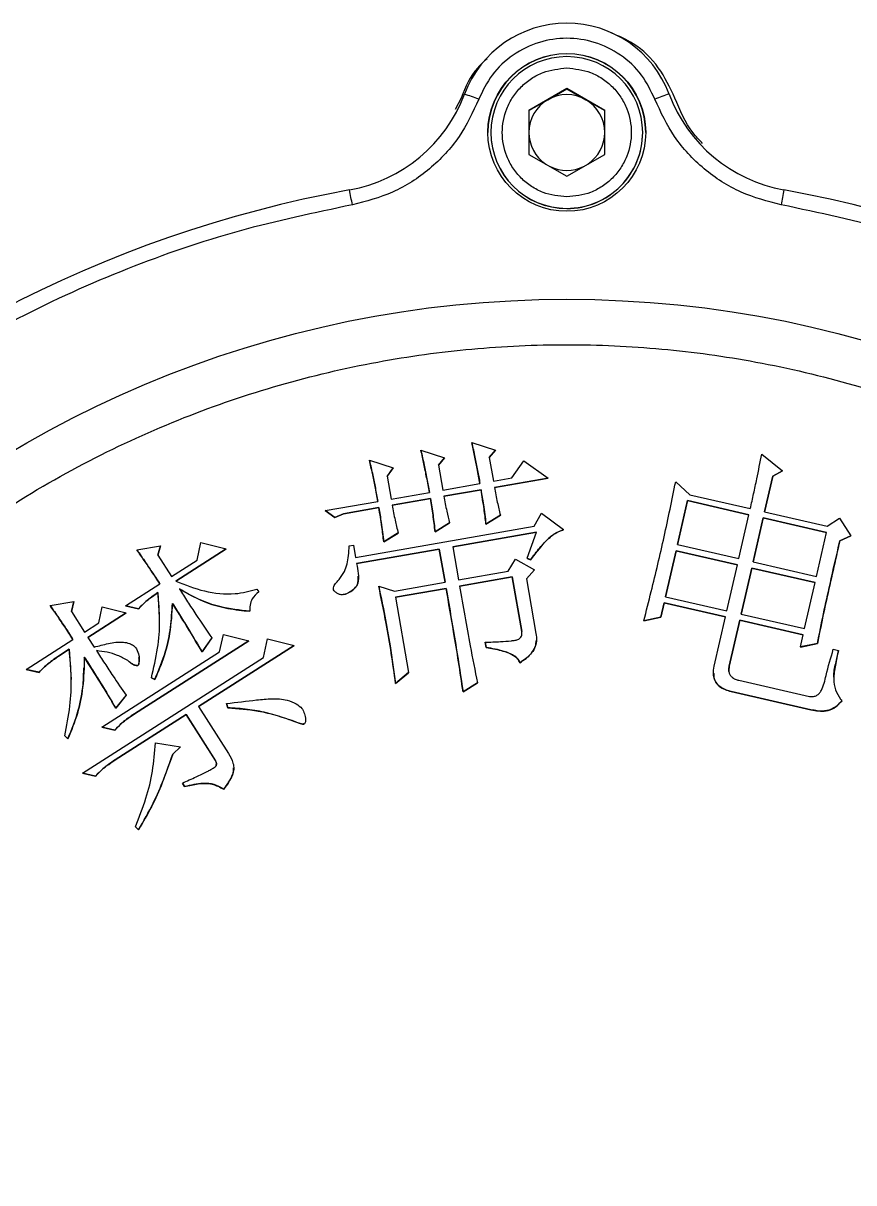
# Model space of a CAD drawing. Header units: millimetres. Extents: x 2278 to 4715, y 679 to 2402.
# Drawn here: x 3806.8 to 3861.6, y 2097 to 2173.4 of the extents above; entities that cross this region are included whole.
import ezdxf

# ---------------------------------------------------------------- set-up
doc = ezdxf.new("R2010")
doc.units = ezdxf.units.MM

msp = doc.modelspace()

# ---------------------------------------------------------------- linework, layer by layer
at = {"color": 7, "linetype": 'Continuous', "lineweight": 25}
for p, q in [((3835.673, 2168.475), (3835.276, 2167.71)), ((3842.643, 2169.094), (3840.143, 2167.65)), ((3841.393, 2168.365), (3842.643, 2169.087)), ((3845.143, 2167.65), (3842.643, 2169.094)), ((3842.643, 2169.087), (3842.643, 2169.094)), ((3842.643, 2169.087), (3843.893, 2168.365)), ((3840.143, 2167.644), (3841.393, 2168.365)), ((3843.893, 2168.365), (3845.143, 2167.644)), ((3840.143, 2167.65), (3840.143, 2164.763)), ((3845.143, 2164.763), (3845.143, 2167.65)), ((3837.643, 2166.205), (3837.643, 2166.194)), ((3847.643, 2166.194), (3847.643, 2166.205)), ((3840.143, 2164.763), (3842.643, 2163.32)), ((3842.643, 2163.32), (3845.143, 2164.763)), ((3836.378, 2145.775), (3837.934, 2145.275)), ((3833.028, 2145.259), (3834.59, 2144.761)), ((3837.934, 2145.275), (3837.531, 2144.784)), ((3837.531, 2144.782), (3837.934, 2145.272)), ((3837.531, 2144.784), (3837.806, 2143.22)), ((3837.934, 2145.275), (3837.934, 2145.272)), ((3855.489, 2145.005), (3856.868, 2143.911)), ((3829.638, 2144.599), (3831.197, 2144.098)), ((3831.197, 2144.098), (3830.804, 2143.541)), ((3830.804, 2143.539), (3831.197, 2144.096)), ((3831.197, 2144.098), (3831.197, 2144.096)), ((3834.59, 2144.761), (3834.184, 2144.27)), ((3834.184, 2144.269), (3834.59, 2144.759)), ((3834.184, 2144.27), (3834.469, 2142.637)), ((3834.59, 2144.761), (3834.59, 2144.759)), ((3839.031, 2143.433), (3839.817, 2144.553)), ((3839.817, 2144.553), (3841.414, 2143.428)), ((3830.804, 2143.541), (3831.066, 2142.043)), ((3837.806, 2143.22), (3839.031, 2143.433)), ((3841.414, 2143.428), (3837.875, 2142.811)), ((3837.875, 2142.809), (3841.414, 2143.426)), ((3841.414, 2143.428), (3841.414, 2143.426)), ((3856.219, 2143.561), (3855.679, 2141.201)), ((3855.68, 2141.201), (3856.219, 2143.559)), ((3856.868, 2143.911), (3856.219, 2143.561)), ((3856.219, 2143.559), (3856.868, 2143.908)), ((3856.219, 2143.561), (3856.219, 2143.559)), ((3856.868, 2143.911), (3856.868, 2143.908)), ((3834.469, 2142.637), (3836.919, 2143.066)), ((3836.989, 2142.657), (3834.538, 2142.228)), ((3834.538, 2142.226), (3836.989, 2142.655)), ((3836.989, 2142.657), (3836.989, 2142.655)), ((3849.818, 2143.181), (3850.758, 2142.328)), ((3826.71, 2141.283), (3830.182, 2141.889)), ((3831.066, 2142.043), (3833.586, 2142.483)), ((3833.655, 2142.074), (3831.135, 2141.635)), ((3831.135, 2141.633), (3833.655, 2142.072)), ((3833.655, 2142.074), (3833.655, 2142.072)), ((3850.599, 2141.941), (3849.934, 2139.041)), ((3849.934, 2139.041), (3850.599, 2141.938)), ((3854.644, 2141.013), (3850.599, 2141.941)), ((3850.599, 2141.941), (3850.599, 2141.938)), ((3850.599, 2141.938), (3854.644, 2141.011)), ((3850.758, 2142.328), (3854.737, 2141.417)), ((3827.349, 2140.834), (3826.71, 2141.283)), ((3826.71, 2141.283), (3826.71, 2141.281)), ((3826.71, 2141.281), (3827.349, 2140.832)), ((3827.937, 2141.075), (3827.349, 2140.834)), ((3827.349, 2140.832), (3827.937, 2141.073)), ((3830.252, 2141.481), (3827.937, 2141.075)), ((3827.937, 2141.073), (3830.252, 2141.479)), ((3827.937, 2141.075), (3827.937, 2141.073)), ((3830.252, 2141.481), (3830.252, 2141.479)), ((3838.263, 2140.983), (3837.315, 2140.397)), ((3837.315, 2140.395), (3838.263, 2140.981)), ((3838.263, 2140.983), (3838.263, 2140.981)), ((3840.495, 2140.251), (3840.978, 2141.109)), ((3840.978, 2141.109), (3842.429, 2140.027)), ((3853.979, 2138.114), (3854.644, 2141.013)), ((3855.679, 2141.201), (3859.794, 2140.261)), ((3827.349, 2140.834), (3827.349, 2140.832)), ((3828.721, 2138.196), (3840.495, 2140.251)), ((3834.919, 2140.472), (3833.966, 2139.883)), ((3833.966, 2139.881), (3834.919, 2140.469)), ((3834.919, 2140.472), (3834.919, 2140.469)), ((3837.315, 2140.397), (3837.315, 2140.395)), ((3855.587, 2140.798), (3854.922, 2137.898)), ((3854.922, 2137.898), (3855.587, 2140.795)), ((3859.768, 2139.842), (3855.587, 2140.798)), ((3855.587, 2140.798), (3855.587, 2140.795)), ((3855.587, 2140.795), (3859.768, 2139.84)), ((3859.794, 2140.261), (3860.621, 2140.78)), ((3860.621, 2140.78), (3861.35, 2139.619)), ((3831.526, 2139.806), (3830.575, 2139.221)), ((3830.575, 2139.219), (3831.526, 2139.804)), ((3831.526, 2139.806), (3831.526, 2139.804)), ((3833.966, 2139.883), (3833.966, 2139.881)), ((3840.636, 2139.855), (3835.122, 2138.892)), ((3835.122, 2138.89), (3840.635, 2139.853)), ((3840.022, 2138.137), (3840.636, 2139.855)), ((3859.103, 2136.942), (3859.768, 2139.842)), ((3861.35, 2139.619), (3860.634, 2139.285)), ((3860.634, 2139.283), (3861.35, 2139.617)), ((3861.35, 2139.619), (3861.35, 2139.617)), ((3814.31, 2138.695), (3815.874, 2138.955)), ((3815.874, 2138.955), (3815.692, 2138.341)), ((3815.692, 2138.34), (3815.874, 2138.952)), ((3815.874, 2138.955), (3815.874, 2138.952)), ((3820.199, 2138.757), (3816.868, 2136.625)), ((3816.868, 2136.623), (3820.199, 2138.755)), ((3818.281, 2138.022), (3818.535, 2139.17)), ((3818.535, 2139.17), (3820.199, 2138.757)), ((3820.199, 2138.757), (3820.199, 2138.755)), ((3828.307, 2138.964), (3828.58, 2139.013)), ((3828.58, 2139.013), (3828.721, 2138.196)), ((3834.238, 2138.738), (3828.793, 2137.787)), ((3828.793, 2137.785), (3834.238, 2138.736)), ((3830.575, 2139.221), (3830.575, 2139.219)), ((3834.618, 2136.56), (3834.238, 2138.738)), ((3834.238, 2138.738), (3834.238, 2138.736)), ((3834.238, 2138.736), (3834.618, 2136.56)), ((3835.122, 2138.892), (3835.502, 2136.714)), ((3849.934, 2139.041), (3853.979, 2138.114)), ((3860.634, 2139.285), (3860.634, 2139.283)), ((3815.692, 2138.341), (3816.588, 2136.938)), ((3816.588, 2136.938), (3818.281, 2138.022)), ((3838.769, 2137.284), (3839.264, 2138.073)), ((3839.264, 2138.073), (3840.508, 2137.379)), ((3840.253, 2138.034), (3840.022, 2138.137)), ((3840.022, 2138.137), (3840.022, 2138.135)), ((3840.022, 2138.135), (3840.253, 2138.032)), ((3840.253, 2138.034), (3840.253, 2138.032)), ((3849.841, 2138.635), (3849.148, 2135.602)), ((3849.148, 2135.601), (3849.841, 2138.633)), ((3853.886, 2137.708), (3849.841, 2138.635)), ((3849.841, 2138.635), (3849.841, 2138.633)), ((3849.841, 2138.633), (3853.886, 2137.706)), ((3835.502, 2136.714), (3838.769, 2137.284)), ((3840.508, 2137.379), (3839.976, 2136.793)), ((3839.976, 2136.792), (3840.508, 2137.377)), ((3840.508, 2137.379), (3840.508, 2137.377)), ((3853.193, 2134.674), (3853.886, 2137.708)), ((3854.829, 2137.492), (3854.136, 2134.459)), ((3854.136, 2134.458), (3854.829, 2137.49)), ((3859.011, 2136.536), (3854.829, 2137.492)), ((3854.829, 2137.492), (3854.829, 2137.49)), ((3854.829, 2137.49), (3859.01, 2136.534)), ((3854.922, 2137.898), (3859.103, 2136.942)), ((3813.55, 2134.996), (3815.828, 2136.453)), ((3828.911, 2136.965), (3828.911, 2136.967)), ((3831.282, 2135.977), (3834.618, 2136.56)), ((3839.046, 2136.912), (3835.574, 2136.305)), ((3835.574, 2136.303), (3839.046, 2136.909)), ((3839.675, 2133.305), (3839.046, 2136.912)), ((3839.046, 2136.912), (3839.046, 2136.909)), ((3839.046, 2136.909), (3839.675, 2133.303)), ((3839.976, 2136.793), (3840.605, 2133.187)), ((3858.317, 2133.503), (3859.011, 2136.536)), ((3815.699, 2135.877), (3815.699, 2135.875)), ((3815.699, 2135.875), (3815.787, 2134.242)), ((3822.226, 2136.101), (3822.339, 2135.926)), ((3830.247, 2136.29), (3831.282, 2135.977)), ((3830.247, 2136.29), (3830.247, 2136.288)), ((3834.69, 2136.151), (3831.354, 2135.568)), ((3831.354, 2135.566), (3834.69, 2136.149)), ((3834.69, 2136.151), (3834.69, 2136.149)), ((3808.585, 2135.035), (3810.146, 2135.292)), ((3810.146, 2135.292), (3810, 2134.621)), ((3810, 2134.621), (3810.146, 2135.29)), ((3810.146, 2135.292), (3810.146, 2135.29)), ((3811.795, 2133.874), (3812.026, 2134.93)), ((3812.026, 2134.93), (3813.596, 2134.534)), ((3814.41, 2134.806), (3813.55, 2134.996)), ((3813.55, 2134.996), (3813.55, 2134.994)), ((3813.55, 2134.994), (3814.41, 2134.804)), ((3816.65, 2135.169), (3816.65, 2135.166)), ((3831.354, 2135.568), (3832.219, 2130.601)), ((3849.055, 2135.198), (3848.837, 2134.253)), ((3848.837, 2134.251), (3849.055, 2135.196)), ((3853.1, 2134.271), (3849.055, 2135.198)), ((3849.055, 2135.198), (3849.055, 2135.196)), ((3849.055, 2135.196), (3853.1, 2134.269)), ((3849.148, 2135.602), (3853.193, 2134.674)), ((3810, 2134.621), (3810.86, 2133.276)), ((3813.596, 2134.534), (3811.084, 2132.926)), ((3811.085, 2132.925), (3813.596, 2134.532)), ((3813.596, 2134.534), (3813.596, 2134.532)), ((3814.41, 2134.804), (3814.41, 2134.806)), ((3848.837, 2134.253), (3847.717, 2134.012)), ((3847.717, 2134.01), (3848.837, 2134.251)), ((3848.837, 2134.253), (3848.837, 2134.251)), ((3852.358, 2131.035), (3853.1, 2134.271)), ((3854.136, 2134.459), (3858.317, 2133.503)), ((3810.86, 2133.276), (3811.795, 2133.874)), ((3847.717, 2134.012), (3847.717, 2134.01)), ((3854.043, 2134.055), (3853.347, 2131.019)), ((3853.347, 2131.017), (3854.043, 2134.053)), ((3858.225, 2133.1), (3854.043, 2134.055)), ((3854.043, 2134.055), (3854.043, 2134.053)), ((3854.043, 2134.053), (3858.224, 2133.098)), ((3807.005, 2130.81), (3810.1, 2132.79)), ((3811.084, 2132.926), (3811.495, 2132.284)), ((3821.681, 2132.705), (3814.145, 2127.884)), ((3814.145, 2127.882), (3821.681, 2132.703)), ((3819.259, 2132.885), (3818.609, 2131.973)), ((3818.609, 2131.971), (3819.259, 2132.883)), ((3819.259, 2132.885), (3819.259, 2132.883)), ((3819.763, 2131.973), (3820.017, 2133.124)), ((3820.017, 2133.124), (3821.681, 2132.705)), ((3821.681, 2132.705), (3821.681, 2132.703)), ((3822.645, 2131.591), (3822.914, 2132.836)), ((3822.914, 2132.836), (3824.679, 2132.4)), ((3837.33, 2132.263), (3837.271, 2132.604)), ((3837.271, 2132.604), (3837.271, 2132.602)), ((3837.271, 2132.602), (3837.33, 2132.26)), ((3839.675, 2133.303), (3839.675, 2133.305)), ((3840.651, 2132.745), (3840.651, 2132.747)), ((3858.04, 2132.291), (3858.225, 2133.1)), ((3809.856, 2132.14), (3809.155, 2131.693)), ((3809.155, 2131.691), (3809.856, 2132.138)), ((3809.856, 2132.14), (3809.856, 2132.138)), ((3809.856, 2132.138), (3809.986, 2130.157)), ((3811.99, 2127.003), (3819.763, 2131.973)), ((3824.679, 2132.4), (3818.368, 2128.362)), ((3818.369, 2128.361), (3824.679, 2132.398)), ((3818.609, 2131.973), (3818.609, 2131.971)), ((3824.679, 2132.4), (3824.679, 2132.398)), ((3837.33, 2132.263), (3837.33, 2132.26)), ((3859.16, 2132.527), (3858.04, 2132.291)), ((3858.04, 2132.289), (3859.16, 2132.525)), ((3858.04, 2132.291), (3858.04, 2132.289)), ((3859.16, 2132.527), (3859.16, 2132.525)), ((3860.207, 2132.147), (3860.544, 2132.07)), ((3809.155, 2131.693), (3809.155, 2131.691)), ((3810.724, 2123.967), (3822.645, 2131.591)), ((3813.709, 2131.395), (3813.709, 2131.393)), ((3814.397, 2131.093), (3814.397, 2131.095)), ((3814.46, 2131.607), (3814.46, 2131.609)), ((3839.542, 2131.248), (3839.542, 2131.246)), ((3807.865, 2130.622), (3807.005, 2130.81)), ((3807.005, 2130.81), (3807.005, 2130.808)), ((3807.005, 2130.808), (3807.865, 2130.62)), ((3807.865, 2130.622), (3807.865, 2130.62)), ((3810.841, 2130.917), (3810.841, 2130.919)), ((3832.219, 2130.601), (3831.361, 2129.892)), ((3831.361, 2129.89), (3832.219, 2130.599)), ((3832.219, 2130.601), (3832.219, 2130.599)), ((3852.303, 2130.556), (3852.303, 2130.554)), ((3853.347, 2131.019), (3853.347, 2131.017)), ((3815.494, 2130.15), (3815.268, 2130.25)), ((3815.268, 2130.25), (3815.268, 2130.248)), ((3815.268, 2130.248), (3815.494, 2130.148)), ((3815.494, 2130.15), (3815.494, 2130.148)), ((3831.361, 2129.892), (3831.361, 2129.89)), ((3836.76, 2129.92), (3835.807, 2129.332)), ((3835.807, 2129.33), (3836.76, 2129.918)), ((3836.76, 2129.92), (3836.76, 2129.918)), ((3853.987, 2130.095), (3858.641, 2129.029)), ((3813.611, 2129.107), (3812.92, 2128.257)), ((3812.92, 2128.255), (3813.611, 2129.105)), ((3813.611, 2129.107), (3813.611, 2129.105)), ((3835.807, 2129.332), (3835.807, 2129.33)), ((3858.725, 2128.158), (3853.465, 2129.363)), ((3853.465, 2129.363), (3853.465, 2129.361)), ((3853.465, 2129.361), (3858.725, 2128.156)), ((3812.92, 2128.257), (3812.92, 2128.255)), ((3818.368, 2128.362), (3820.348, 2125.264)), ((3820.307, 2128.288), (3820.217, 2128.56)), ((3820.217, 2128.56), (3820.217, 2128.558)), ((3820.217, 2128.558), (3820.307, 2128.285)), ((3820.307, 2128.288), (3820.307, 2128.285)), ((3858.725, 2128.158), (3858.725, 2128.156)), ((3817.549, 2127.838), (3812.874, 2124.848)), ((3812.874, 2124.846), (3817.549, 2127.836)), ((3814.145, 2127.882), (3814.145, 2127.884)), ((3819.49, 2124.8), (3817.549, 2127.838)), ((3817.549, 2127.838), (3817.549, 2127.836)), ((3817.549, 2127.836), (3819.49, 2124.797)), ((3824.774, 2127.353), (3824.774, 2127.355)), ((3825.349, 2127.229), (3825.349, 2127.227)), ((3825.414, 2127.635), (3825.414, 2127.637)), ((3812.853, 2126.813), (3811.99, 2127.003)), ((3811.99, 2127.003), (3811.99, 2127.001)), ((3811.99, 2127.001), (3812.853, 2126.811)), ((3812.853, 2126.813), (3812.853, 2126.811)), ((3809.764, 2126.238), (3809.556, 2126.433)), ((3809.556, 2126.433), (3809.556, 2126.431)), ((3809.556, 2126.431), (3809.764, 2126.236)), ((3809.764, 2126.238), (3809.764, 2126.236)), ((3815.53, 2125.973), (3817.181, 2125.711)), ((3817.181, 2125.711), (3816.673, 2125.221)), ((3816.673, 2125.219), (3817.181, 2125.709)), ((3817.181, 2125.711), (3817.181, 2125.709)), ((3816.673, 2125.221), (3816.673, 2125.219)), ((3812.874, 2124.848), (3812.874, 2124.846)), ((3819.49, 2124.8), (3819.49, 2124.797)), ((3820.693, 2124.334), (3820.693, 2124.336)), ((3811.582, 2123.777), (3810.724, 2123.967)), ((3810.724, 2123.967), (3810.724, 2123.965)), ((3810.724, 2123.965), (3811.582, 2123.775)), ((3811.582, 2123.777), (3811.582, 2123.775)), ((3817.459, 2123.089), (3817.31, 2123.323)), ((3817.31, 2123.323), (3817.31, 2123.321)), ((3817.31, 2123.321), (3817.459, 2123.087)), ((3817.459, 2123.089), (3817.459, 2123.087)), ((3820.032, 2122.922), (3820.032, 2122.925)), ((3814.423, 2120.243), (3814.215, 2120.438)), ((3814.215, 2120.438), (3814.215, 2120.436)), ((3814.215, 2120.436), (3814.423, 2120.241)), ((3814.423, 2120.241), (3814.423, 2120.243))]:
    msp.add_line(p, q, dxfattribs=at)
for centre, radius in [((3842.643, 2166.211), 5.2), ((3842.643, 2083.711), 71.5)]:
    msp.add_circle(centre, radius, dxfattribs=at)
for centre, radius, start, end in [((3842.643, 2166.209), 7.2, 20.5868, 159.4132), ((3842.643, 2166.194), 5.2, 0.00011, 179.99974), ((3842.643, 2166.205), 5, 359.99994, 179.99975), ((3826.542, 2172.257), 10, 280.30605, 339.41322), ((3792.802, 2051.861), 124.573, 69.2983, 69.75789), ((3842.643, 2166.2), 2.5, 59.99975, 119.99962), ((3892.484, 2051.861), 124.574, 110.24211, 110.7017), ((3858.745, 2172.257), 10, 200.58678, 259.69395), ((3842.643, 2166.2), 2.5, 119.9996, 179.99966), ((3842.643, 2166.2), 2.5, 359.99971, 59.99978), ((3842.643, 2166.205), 5, 179.99991, 269.99976), ((3842.643, 2166.194), 5, 179.99991, 269.99976), ((3842.643, 2166.2), 2.5, 179.99971, 236.17979), ((3842.643, 2166.205), 5, 269.99962, 359.99978), ((3842.643, 2166.194), 5, 269.99962, 359.99978), ((3842.643, 2166.2), 2.5, 303.81959, 359.99967), ((3842.643, 2166.2), 2.5, 243.81973, 296.17964), ((3842.643, 2083.709), 80, 100.30604, 169.69383), ((3190.359, 2045.649), 648.57, 10.284007, 10.372163), ((4494.946, 2045.645), 648.589, 169.627839, 169.715992), ((3842.643, 2083.709), 80, 10.30617, 79.69396)]:
    msp.add_arc(centre, radius, start, end, dxfattribs=at)
for points, knots in [([(3848.447, 2168.391), (3848.183, 2168.945), (3847.642, 2170.078), (3846.224, 2171.388), (3844.507, 2172.225), (3842.643, 2172.502), (3840.779, 2172.225), (3839.063, 2171.388), (3837.644, 2170.078), (3837.103, 2168.945), (3836.839, 2168.391)], [0, 0, 0, 0, 0.122089, 0.25, 0.377911, 0.5, 0.622089, 0.75, 0.877911, 1, 1, 1, 1]), ([(3849.769, 2168.475), (3849.442, 2169.165), (3848.788, 2170.545), (3847.271, 2172.038), (3846.075, 2172.553), (3845.58, 2172.765)], [0, 0, 0, 0, 0.369702, 0.739405, 1, 1, 1, 1]), ([(3837.389, 2171.068), (3837.174, 2170.878), (3836.384, 2170.181), (3835.972, 2169.194), (3835.673, 2168.475)], [0, 0, 0, 0, 0.272938, 1, 1, 1, 1]), ([(3842.643, 2161.957), (3842.109, 2162.014), (3841.286, 2162.101), (3840.296, 2162.631), (3839.616, 2163.179), (3839.064, 2163.86), (3838.551, 2164.85), (3838.29, 2166.207), (3838.551, 2167.564), (3839.064, 2168.553), (3839.616, 2169.234), (3840.296, 2169.783), (3841.286, 2170.313), (3842.109, 2170.4), (3842.643, 2170.457)], [0, 0, 0, 0, 0.119728, 0.18418, 0.25, 0.31582, 0.380272, 0.5, 0.619728, 0.68418, 0.75, 0.81582, 0.880272, 1, 1, 1, 1]), ([(3842.643, 2170.457), (3843.178, 2170.4), (3844, 2170.313), (3844.99, 2169.783), (3845.67, 2169.234), (3846.222, 2168.553), (3846.735, 2167.564), (3846.996, 2166.207), (3846.735, 2164.85), (3846.222, 2163.86), (3845.67, 2163.179), (3844.99, 2162.631), (3844, 2162.101), (3843.178, 2162.014), (3842.643, 2161.957)], [0, 0, 0, 0, 0.119728, 0.18418, 0.25, 0.31582, 0.380272, 0.5, 0.619728, 0.68418, 0.75, 0.81582, 0.880272, 1, 1, 1, 1]), ([(3851.591, 2165.487), (3851.372, 2165.711), (3850.548, 2166.557), (3850.099, 2167.663), (3849.769, 2168.475)], [0, 0, 0, 0, 0.265546, 1, 1, 1, 1]), ([(3836.839, 2168.391), (3836.448, 2167.544), (3835.653, 2165.822), (3833.663, 2163.73), (3831.249, 2162.145), (3829.412, 2161.67), (3828.509, 2161.436)], [0, 0, 0, 0, 0.245796, 0.5, 0.754204, 1, 1, 1, 1]), ([(3856.777, 2161.436), (3855.874, 2161.67), (3854.037, 2162.145), (3851.623, 2163.73), (3849.633, 2165.822), (3848.838, 2167.544), (3848.447, 2168.391)], [0, 0, 0, 0, 0.245796, 0.5, 0.754204, 1, 1, 1, 1]), ([(3828.509, 2161.436), (3826.014, 2160.91), (3820.976, 2159.848), (3813.599, 2157.309), (3806.357, 2154.04), (3799.378, 2149.977), (3792.775, 2145.165), (3786.681, 2139.673), (3781.189, 2133.579), (3776.377, 2126.976), (3772.315, 2119.997), (3769.045, 2112.755), (3766.506, 2105.378), (3765.444, 2100.341), (3764.918, 2097.845)], [0, 0, 0, 0, 0.079959, 0.161371, 0.244142, 0.328893, 0.414217, 0.5, 0.585778, 0.671102, 0.755858, 0.838624, 0.920039, 1, 1, 1, 1]), ([(3920.369, 2097.845), (3919.842, 2100.341), (3918.78, 2105.378), (3916.241, 2112.755), (3912.972, 2119.997), (3908.909, 2126.976), (3904.098, 2133.579), (3898.605, 2139.673), (3892.511, 2145.165), (3885.908, 2149.977), (3878.929, 2154.04), (3871.687, 2157.309), (3864.31, 2159.848), (3859.273, 2160.91), (3856.777, 2161.436)], [0, 0, 0, 0, 0.079959, 0.161371, 0.244142, 0.328893, 0.414217, 0.5, 0.585778, 0.671102, 0.755858, 0.838624, 0.920039, 1, 1, 1, 1]), ([(3774.143, 2083.718), (3774.198, 2085.807), (3774.308, 2089.985), (3775.218, 2096.324), (3776.704, 2102.676), (3778.878, 2109.042), (3781.708, 2115.265), (3785.222, 2121.288), (3789.376, 2126.979), (3794.12, 2132.241), (3799.381, 2136.984), (3805.073, 2141.138), (3811.096, 2144.652), (3817.319, 2147.484), (3823.685, 2149.655), (3830.037, 2151.15), (3836.376, 2152.027), (3842.643, 2152.313), (3848.91, 2152.027), (3855.249, 2151.15), (3861.602, 2149.655), (3867.967, 2147.484), (3874.191, 2144.652), (3880.213, 2141.138), (3885.905, 2136.984), (3891.166, 2132.241), (3895.91, 2126.979), (3900.064, 2121.288), (3903.578, 2115.265), (3906.409, 2109.042), (3908.583, 2102.676), (3910.069, 2096.324), (3910.979, 2089.985), (3911.088, 2085.807), (3911.143, 2083.718)], [0, 0, 0, 0, 0.0291236, 0.0582485, 0.08912, 0.1199941, 0.1519015, 0.1843128, 0.2170688, 0.25, 0.2829312, 0.3156872, 0.3480985, 0.3800059, 0.4108775, 0.4417515, 0.4708745, 0.5, 0.529123, 0.5582485, 0.58912, 0.6199941, 0.6519015, 0.6843128, 0.7170688, 0.75, 0.7829312, 0.8156872, 0.8480985, 0.8800059, 0.9108775, 0.9417515, 0.9708751, 1, 1, 1, 1]), ([(3836.919, 2143.066), (3836.861, 2143.394), (3836.751, 2144.011), (3836.571, 2144.915), (3836.442, 2145.489), (3836.378, 2145.775)], [0, 0, 0, 0, 0.361832, 0.680859, 1, 1, 1, 1]), ([(3836.378, 2145.773), (3836.45, 2145.448), (3836.587, 2144.836), (3836.765, 2143.932), (3836.868, 2143.353), (3836.919, 2143.064)], [0, 0, 0, 0, 0.361838, 0.680876, 1, 1, 1, 1]), ([(3833.586, 2142.483), (3833.527, 2142.811), (3833.415, 2143.44), (3833.231, 2144.366), (3833.096, 2144.961), (3833.028, 2145.259)], [0, 0, 0, 0, 0.353076, 0.676475, 1, 1, 1, 1]), ([(3833.028, 2145.257), (3833.102, 2144.932), (3833.242, 2144.309), (3833.425, 2143.383), (3833.532, 2142.781), (3833.586, 2142.481)], [0, 0, 0, 0, 0.353086, 0.676497, 1, 1, 1, 1]), ([(3854.737, 2141.417), (3854.811, 2141.742), (3854.959, 2142.392), (3855.212, 2143.587), (3855.383, 2144.46), (3855.489, 2145.005)], [0, 0, 0, 0, 0.2727442, 0.5454921, 1, 1, 1, 1]), ([(3830.182, 2141.889), (3830.124, 2142.217), (3830.013, 2142.835), (3829.834, 2143.739), (3829.703, 2144.312), (3829.638, 2144.599)], [0, 0, 0, 0, 0.361759, 0.680808, 1, 1, 1, 1]), ([(3829.638, 2144.597), (3829.712, 2144.272), (3829.851, 2143.66), (3830.027, 2142.756), (3830.131, 2142.177), (3830.182, 2141.887)], [0, 0, 0, 0, 0.361772, 0.680844, 1, 1, 1, 1]), ([(3837.315, 2140.397), (3837.275, 2140.728), (3837.209, 2141.271), (3837.095, 2142.024), (3837.024, 2142.446), (3836.989, 2142.657)], [0, 0, 0, 0, 0.437841, 0.718884, 1, 1, 1, 1]), ([(3836.989, 2142.655), (3837.044, 2142.326), (3837.135, 2141.787), (3837.238, 2141.032), (3837.289, 2140.607), (3837.315, 2140.395)], [0, 0, 0, 0, 0.43784, 0.718882, 1, 1, 1, 1]), ([(3837.875, 2142.811), (3837.904, 2142.647), (3837.963, 2142.319), (3838.085, 2141.708), (3838.194, 2141.264), (3838.263, 2140.983)], [0, 0, 0, 0, 0.267397, 0.53481, 1, 1, 1, 1]), ([(3847.717, 2134.012), (3847.882, 2134.658), (3848.352, 2136.5), (3849.074, 2139.552), (3849.57, 2141.971), (3849.818, 2143.181)], [0, 0, 0, 0, 0.212581, 0.606192, 1, 1, 1, 1]), ([(3833.966, 2139.883), (3833.922, 2140.25), (3833.857, 2140.799), (3833.745, 2141.528), (3833.685, 2141.892), (3833.655, 2142.074)], [0, 0, 0, 0, 0.499817, 0.749886, 1, 1, 1, 1]), ([(3833.655, 2142.072), (3833.715, 2141.708), (3833.805, 2141.162), (3833.901, 2140.431), (3833.944, 2140.064), (3833.966, 2139.881)], [0, 0, 0, 0, 0.499817, 0.749886, 1, 1, 1, 1]), ([(3834.538, 2142.228), (3834.569, 2142.064), (3834.63, 2141.737), (3834.746, 2141.149), (3834.853, 2140.729), (3834.919, 2140.472)], [0, 0, 0, 0, 0.278089, 0.556193, 1, 1, 1, 1]), ([(3830.575, 2139.221), (3830.538, 2139.552), (3830.477, 2140.096), (3830.361, 2140.848), (3830.288, 2141.27), (3830.252, 2141.481)], [0, 0, 0, 0, 0.437947, 0.718933, 1, 1, 1, 1]), ([(3830.252, 2141.479), (3830.307, 2141.15), (3830.399, 2140.611), (3830.508, 2139.857), (3830.553, 2139.431), (3830.575, 2139.219)], [0, 0, 0, 0, 0.437874, 0.718843, 1, 1, 1, 1]), ([(3831.135, 2141.635), (3831.166, 2141.471), (3831.226, 2141.143), (3831.35, 2140.532), (3831.457, 2140.088), (3831.526, 2139.806)], [0, 0, 0, 0, 0.267337, 0.534687, 1, 1, 1, 1]), ([(3842.429, 2140.027), (3842.211, 2139.936), (3841.736, 2139.738), (3841.004, 2139.034), (3840.546, 2138.423), (3840.253, 2138.034)], [0, 0, 0, 0, 0.234297, 0.511813, 1, 1, 1, 1]), ([(3840.253, 2138.032), (3840.451, 2138.301), (3840.839, 2138.831), (3841.486, 2139.518), (3842.047, 2139.909), (3842.376, 2140.009), (3842.429, 2140.025)], [0, 0, 0, 0, 0.333791, 0.656332, 0.944524, 1, 1, 1, 1]), ([(3815.828, 2136.453), (3815.646, 2136.732), (3815.308, 2137.25), (3814.796, 2137.993), (3814.472, 2138.461), (3814.31, 2138.695)], [0, 0, 0, 0, 0.369297, 0.684635, 1, 1, 1, 1]), ([(3814.31, 2138.693), (3814.5, 2138.419), (3814.851, 2137.911), (3815.362, 2137.166), (3815.672, 2136.689), (3815.828, 2136.451)], [0, 0, 0, 0, 0.3693, 0.684618, 1, 1, 1, 1]), ([(3827.639, 2136.745), (3827.767, 2136.915), (3828.109, 2137.375), (3828.254, 2138.175), (3828.293, 2138.747), (3828.307, 2138.964)], [0, 0, 0, 0, 0.268239, 0.722981, 1, 1, 1, 1]), ([(3860.634, 2139.285), (3860.485, 2138.635), (3860.189, 2137.335), (3859.679, 2135.086), (3859.353, 2133.48), (3859.16, 2132.527)], [0, 0, 0, 0, 0.289148, 0.578294, 1, 1, 1, 1]), ([(3859.16, 2132.525), (3859.29, 2133.179), (3859.552, 2134.487), (3860.053, 2136.737), (3860.418, 2138.335), (3860.634, 2139.283)], [0, 0, 0, 0, 0.289249, 0.578393, 1, 1, 1, 1]), ([(3828.793, 2137.787), (3828.835, 2137.575), (3828.919, 2137.149), (3828.924, 2136.623), (3828.781, 2136.264), (3828.519, 2136.025), (3828.248, 2135.829), (3828.009, 2135.763), (3827.955, 2135.748)], [0, 0, 0, 0, 0.257526, 0.517626, 0.611553, 0.706057, 0.933936, 1, 1, 1, 1]), ([(3816.868, 2136.625), (3817.493, 2136.384), (3818.745, 2135.901), (3820.614, 2135.685), (3821.747, 2135.977), (3822.226, 2136.101)], [0, 0, 0, 0, 0.365081, 0.731832, 1, 1, 1, 1]), ([(3827.259, 2136.118), (3827.263, 2136.17), (3827.276, 2136.331), (3827.445, 2136.534), (3827.578, 2136.678), (3827.639, 2136.745)], [0, 0, 0, 0, 0.206018, 0.636041, 1, 1, 1, 1]), ([(3827.955, 2135.746), (3828.081, 2135.794), (3828.327, 2135.89), (3828.612, 2136.093), (3828.813, 2136.316), (3828.907, 2136.61), (3828.903, 2136.83), (3828.9, 2136.966)], [0, 0, 0, 0, 0.236926, 0.466697, 0.61348, 0.760083, 1, 1, 1, 1]), ([(3815.699, 2135.877), (3815.561, 2135.785), (3815.284, 2135.599), (3814.842, 2135.252), (3814.568, 2134.969), (3814.41, 2134.806)], [0, 0, 0, 0, 0.297538, 0.595282, 1, 1, 1, 1]), ([(3814.41, 2134.804), (3814.525, 2134.925), (3814.755, 2135.167), (3815.185, 2135.528), (3815.511, 2135.748), (3815.699, 2135.875)], [0, 0, 0, 0, 0.297563, 0.595363, 1, 1, 1, 1]), ([(3815.268, 2130.25), (3815.42, 2130.901), (3815.71, 2132.143), (3815.859, 2134.04), (3815.753, 2135.261), (3815.699, 2135.877)], [0, 0, 0, 0, 0.352766, 0.673509, 1, 1, 1, 1]), ([(3821.758, 2134.647), (3821.093, 2134.721), (3819.948, 2134.848), (3818.383, 2135.386), (3817.54, 2135.874), (3817.112, 2136.121)], [0, 0, 0, 0, 0.407022, 0.699492, 1, 1, 1, 1]), ([(3817.112, 2136.121), (3817.291, 2135.84), (3817.65, 2135.278), (3818.355, 2134.192), (3818.902, 2133.402), (3819.259, 2132.885)], [0, 0, 0, 0, 0.257454, 0.514908, 1, 1, 1, 1]), ([(3817.112, 2136.119), (3817.697, 2135.789), (3818.702, 2135.221), (3820.302, 2134.796), (3821.269, 2134.696), (3821.758, 2134.645)], [0, 0, 0, 0, 0.407493, 0.700455, 1, 1, 1, 1]), ([(3822.339, 2135.926), (3822.181, 2135.782), (3821.915, 2135.539), (3821.743, 2135.061), (3821.754, 2134.782), (3821.758, 2134.647)], [0, 0, 0, 0, 0.431037, 0.72606, 1, 1, 1, 1]), ([(3827.955, 2135.748), (3827.875, 2135.74), (3827.724, 2135.726), (3827.515, 2135.808), (3827.374, 2135.925), (3827.282, 2136.031), (3827.265, 2136.097), (3827.259, 2136.118)], [0, 0, 0, 0, 0.281585, 0.522569, 0.762523, 0.925805, 1, 1, 1, 1]), ([(3831.361, 2129.892), (3831.268, 2130.552), (3831.083, 2131.873), (3830.725, 2134.009), (3830.417, 2135.476), (3830.247, 2136.29)], [0, 0, 0, 0, 0.307881, 0.615778, 1, 1, 1, 1]), ([(3830.247, 2136.288), (3830.385, 2135.636), (3830.661, 2134.331), (3831.034, 2132.197), (3831.244, 2130.714), (3831.361, 2129.89)], [0, 0, 0, 0, 0.307881, 0.61578, 1, 1, 1, 1]), ([(3835.807, 2129.332), (3835.71, 2129.992), (3835.515, 2131.311), (3835.133, 2133.582), (3834.855, 2135.195), (3834.69, 2136.151)], [0, 0, 0, 0, 0.289421, 0.578839, 1, 1, 1, 1]), ([(3834.69, 2136.149), (3834.804, 2135.492), (3835.031, 2134.178), (3835.419, 2131.908), (3835.663, 2130.289), (3835.807, 2129.33)], [0, 0, 0, 0, 0.289416, 0.578835, 1, 1, 1, 1]), ([(3835.574, 2136.305), (3835.689, 2135.649), (3835.921, 2134.336), (3836.298, 2132.204), (3836.595, 2130.735), (3836.76, 2129.92)], [0, 0, 0, 0, 0.3079389, 0.6158743, 1, 1, 1, 1]), ([(3810.1, 2132.79), (3809.919, 2133.07), (3809.582, 2133.588), (3809.076, 2134.336), (3808.748, 2134.802), (3808.585, 2135.035)], [0, 0, 0, 0, 0.369183, 0.684555, 1, 1, 1, 1]), ([(3808.585, 2135.033), (3808.776, 2134.76), (3809.131, 2134.254), (3809.635, 2133.505), (3809.945, 2133.027), (3810.1, 2132.788)], [0, 0, 0, 0, 0.369183, 0.684554, 1, 1, 1, 1]), ([(3816.65, 2135.169), (3816.609, 2134.501), (3816.537, 2133.308), (3816.128, 2131.617), (3815.707, 2130.642), (3815.494, 2130.15)], [0, 0, 0, 0, 0.386257, 0.690164, 1, 1, 1, 1]), ([(3815.494, 2130.148), (3815.753, 2130.765), (3816.217, 2131.869), (3816.565, 2133.573), (3816.621, 2134.632), (3816.65, 2135.166)], [0, 0, 0, 0, 0.386701, 0.69077, 1, 1, 1, 1]), ([(3818.609, 2131.973), (3818.439, 2132.26), (3818.098, 2132.833), (3817.451, 2133.902), (3816.961, 2134.676), (3816.65, 2135.169)], [0, 0, 0, 0, 0.266774, 0.533551, 1, 1, 1, 1]), ([(3816.65, 2135.166), (3816.828, 2134.885), (3817.184, 2134.321), (3817.843, 2133.26), (3818.312, 2132.472), (3818.609, 2131.971)], [0, 0, 0, 0, 0.266774, 0.533551, 1, 1, 1, 1]), ([(3811.495, 2132.284), (3811.804, 2132.366), (3812.433, 2132.532), (3813.228, 2132.664), (3813.787, 2132.546), (3814.099, 2132.407), (3814.224, 2132.25), (3814.284, 2132.174)], [0, 0, 0, 0, 0.325958, 0.662347, 0.799326, 0.902609, 1, 1, 1, 1]), ([(3837.271, 2132.604), (3837.604, 2132.616), (3838.177, 2132.637), (3838.833, 2132.685), (3839.236, 2132.73), (3839.444, 2132.783), (3839.585, 2132.884), (3839.663, 2132.999), (3839.695, 2133.147), (3839.682, 2133.25), (3839.675, 2133.305)], [0, 0, 0, 0, 0.358025, 0.615683, 0.704922, 0.795041, 0.841826, 0.888488, 0.9407, 1, 1, 1, 1]), ([(3840.605, 2133.187), (3840.632, 2133.02), (3840.684, 2132.69), (3840.543, 2132.202), (3840.183, 2131.678), (3839.794, 2131.417), (3839.542, 2131.248)], [0, 0, 0, 0, 0.211302, 0.416468, 0.621501, 1, 1, 1, 1]), ([(3839.542, 2131.246), (3839.823, 2131.438), (3840.24, 2131.722), (3840.588, 2132.29), (3840.625, 2132.6), (3840.643, 2132.746)], [0, 0, 0, 0, 0.5209646, 0.773813, 1, 1, 1, 1]), ([(3809.556, 2126.433), (3809.686, 2127.088), (3809.939, 2128.351), (3810.03, 2130.272), (3809.914, 2131.515), (3809.856, 2132.14)], [0, 0, 0, 0, 0.348691, 0.672019, 1, 1, 1, 1]), ([(3813.709, 2131.395), (3813.485, 2131.52), (3813.056, 2131.759), (3812.349, 2131.957), (3811.88, 2132.019), (3811.644, 2132.05)], [0, 0, 0, 0, 0.350612, 0.672174, 1, 1, 1, 1]), ([(3811.644, 2132.05), (3811.825, 2131.77), (3812.186, 2131.211), (3812.837, 2130.226), (3813.319, 2129.529), (3813.611, 2129.107)], [0, 0, 0, 0, 0.282431, 0.564866, 1, 1, 1, 1]), ([(3814.284, 2132.174), (3814.352, 2132.032), (3814.46, 2131.804), (3814.467, 2131.48), (3814.445, 2131.287), (3814.441, 2131.159), (3814.409, 2131.113), (3814.397, 2131.095)], [0, 0, 0, 0, 0.414992, 0.667292, 0.851809, 0.943552, 1, 1, 1, 1]), ([(3839.542, 2131.248), (3839.51, 2131.335), (3839.446, 2131.509), (3839.089, 2131.794), (3838.382, 2132.075), (3837.727, 2132.192), (3837.33, 2132.263)], [0, 0, 0, 0, 0.10724, 0.21472, 0.525104, 1, 1, 1, 1]), ([(3837.33, 2132.26), (3837.658, 2132.201), (3838.317, 2132.082), (3839.047, 2131.832), (3839.453, 2131.496), (3839.513, 2131.328), (3839.542, 2131.246)], [0, 0, 0, 0, 0.394561, 0.792656, 0.89916, 1, 1, 1, 1]), ([(3858.641, 2129.029), (3858.731, 2129.024), (3858.895, 2129.015), (3859.123, 2129.094), (3859.302, 2129.239), (3859.562, 2129.665), (3859.777, 2130.675), (3860.04, 2131.574), (3860.207, 2132.147)], [0, 0, 0, 0, 0.07162, 0.129699, 0.187858, 0.251244, 0.523134, 1, 1, 1, 1]), ([(3860.264, 2130.186), (3860.258, 2130.23), (3860.214, 2130.567), (3860.372, 2131.2), (3860.487, 2131.778), (3860.544, 2132.068)], [0, 0, 0, 0, 0.069702, 0.532959, 1, 1, 1, 1]), ([(3860.544, 2132.07), (3860.474, 2131.744), (3860.341, 2131.118), (3860.204, 2130.248), (3860.31, 2129.465), (3860.567, 2129.005), (3860.745, 2128.788), (3860.775, 2128.751)], [0, 0, 0, 0, 0.2884014, 0.5546776, 0.7569491, 0.9590558, 1, 1, 1, 1]), ([(3809.155, 2131.693), (3809.016, 2131.601), (3808.739, 2131.415), (3808.299, 2131.066), (3808.024, 2130.785), (3807.865, 2130.622)], [0, 0, 0, 0, 0.297582, 0.595326, 1, 1, 1, 1]), ([(3807.865, 2130.62), (3807.981, 2130.741), (3808.211, 2130.982), (3808.642, 2131.342), (3808.967, 2131.564), (3809.155, 2131.691)], [0, 0, 0, 0, 0.297614, 0.595386, 1, 1, 1, 1]), ([(3810.847, 2131.621), (3810.831, 2130.953), (3810.8, 2129.703), (3810.44, 2127.88), (3809.991, 2126.79), (3809.764, 2126.238)], [0, 0, 0, 0, 0.361932, 0.677077, 1, 1, 1, 1]), ([(3812.92, 2128.257), (3812.754, 2128.546), (3812.422, 2129.124), (3811.724, 2130.242), (3811.196, 2131.072), (3810.847, 2131.621)], [0, 0, 0, 0, 0.25307, 0.506097, 1, 1, 1, 1]), ([(3810.847, 2131.619), (3811.027, 2131.338), (3811.386, 2130.777), (3812.089, 2129.663), (3812.59, 2128.815), (3812.92, 2128.255)], [0, 0, 0, 0, 0.253024, 0.506045, 1, 1, 1, 1]), ([(3814.397, 2131.095), (3814.377, 2131.085), (3814.338, 2131.066), (3814.242, 2131.075), (3814.095, 2131.124), (3813.907, 2131.239), (3813.775, 2131.343), (3813.709, 2131.395)], [0, 0, 0, 0, 0.082107, 0.164925, 0.356677, 0.675002, 1, 1, 1, 1]), ([(3813.709, 2131.393), (3813.769, 2131.346), (3813.895, 2131.247), (3814.065, 2131.139), (3814.213, 2131.081), (3814.317, 2131.057), (3814.375, 2131.083), (3814.397, 2131.093)], [0, 0, 0, 0, 0.291839, 0.61532, 0.761132, 0.908025, 1, 1, 1, 1]), ([(3814.397, 2131.093), (3814.409, 2131.112), (3814.462, 2131.196), (3814.458, 2131.38), (3814.448, 2131.53), (3814.443, 2131.606)], [0, 0, 0, 0, 0.128729, 0.560423, 1, 1, 1, 1]), ([(3853.465, 2129.363), (3853.27, 2129.418), (3852.946, 2129.509), (3852.567, 2129.796), (3852.358, 2130.127), (3852.277, 2130.559), (3852.328, 2130.855), (3852.358, 2131.035)], [0, 0, 0, 0, 0.2631806, 0.4361155, 0.6100885, 0.7625762, 1, 1, 1, 1]), ([(3809.764, 2126.236), (3810.014, 2126.857), (3810.484, 2128.019), (3810.778, 2129.616), (3810.804, 2130.558), (3810.814, 2130.918)], [0, 0, 0, 0, 0.415089, 0.776689, 1, 1, 1, 1]), ([(3852.339, 2130.552), (3852.33, 2130.471), (3852.307, 2130.271), (3852.443, 2129.97), (3852.696, 2129.672), (3853.059, 2129.47), (3853.336, 2129.395), (3853.465, 2129.361)], [0, 0, 0, 0, 0.134689, 0.32911, 0.523195, 0.778594, 1, 1, 1, 1]), ([(3853.347, 2131.019), (3853.328, 2130.898), (3853.3, 2130.711), (3853.379, 2130.465), (3853.52, 2130.287), (3853.734, 2130.162), (3853.904, 2130.117), (3853.987, 2130.095)], [0, 0, 0, 0, 0.281112, 0.435046, 0.589209, 0.801324, 1, 1, 1, 1]), ([(3853.341, 2130.632), (3853.331, 2130.679), (3853.302, 2130.807), (3853.33, 2130.936), (3853.347, 2131.017)], [0, 0, 0, 0, 0.368062, 1, 1, 1, 1]), ([(3820.217, 2128.56), (3820.879, 2128.643), (3821.877, 2128.769), (3823.209, 2128.909), (3824.106, 2128.849), (3824.778, 2128.591), (3825.111, 2128.336), (3825.229, 2128.18), (3825.249, 2128.154)], [0, 0, 0, 0, 0.381103, 0.574669, 0.765651, 0.888057, 0.981539, 1, 1, 1, 1]), ([(3860.775, 2128.751), (3860.611, 2128.577), (3860.333, 2128.28), (3859.746, 2128.05), (3859.216, 2128.061), (3858.867, 2128.13), (3858.725, 2128.158)], [0, 0, 0, 0, 0.312528, 0.530177, 0.809183, 1, 1, 1, 1]), ([(3858.725, 2128.156), (3859.063, 2128.092), (3859.58, 2127.994), (3860.248, 2128.239), (3860.573, 2128.515), (3860.732, 2128.699), (3860.775, 2128.749)], [0, 0, 0, 0, 0.444162, 0.6791, 0.912032, 1, 1, 1, 1]), ([(3824.774, 2127.355), (3824.141, 2127.575), (3823.104, 2127.934), (3821.595, 2128.203), (3820.738, 2128.259), (3820.307, 2128.288)], [0, 0, 0, 0, 0.437716, 0.717507, 1, 1, 1, 1]), ([(3820.307, 2128.285), (3820.974, 2128.235), (3822.069, 2128.152), (3823.558, 2127.79), (3824.367, 2127.499), (3824.774, 2127.353)], [0, 0, 0, 0, 0.437036, 0.71725, 1, 1, 1, 1]), ([(3825.249, 2128.154), (3825.3, 2128.037), (3825.405, 2127.796), (3825.443, 2127.502), (3825.415, 2127.301), (3825.371, 2127.254), (3825.349, 2127.229)], [0, 0, 0, 0, 0.391814, 0.807915, 0.901195, 1, 1, 1, 1]), ([(3814.145, 2127.884), (3814.007, 2127.792), (3813.73, 2127.606), (3813.288, 2127.259), (3813.012, 2126.976), (3812.853, 2126.813)], [0, 0, 0, 0, 0.297214, 0.594601, 1, 1, 1, 1]), ([(3812.853, 2126.811), (3812.969, 2126.932), (3813.199, 2127.174), (3813.631, 2127.533), (3813.957, 2127.755), (3814.145, 2127.882)], [0, 0, 0, 0, 0.297248, 0.594686, 1, 1, 1, 1]), ([(3825.349, 2127.229), (3825.316, 2127.22), (3825.225, 2127.193), (3825.08, 2127.243), (3824.923, 2127.292), (3824.824, 2127.334), (3824.774, 2127.355)], [0, 0, 0, 0, 0.1702702, 0.4642597, 0.7315085, 1, 1, 1, 1]), ([(3824.774, 2127.353), (3824.848, 2127.322), (3824.976, 2127.269), (3825.143, 2127.22), (3825.265, 2127.198), (3825.325, 2127.219), (3825.349, 2127.227)], [0, 0, 0, 0, 0.40123, 0.68767, 0.874317, 1, 1, 1, 1]), ([(3814.215, 2120.438), (3814.46, 2121.059), (3814.931, 2122.252), (3815.387, 2124.113), (3815.482, 2125.35), (3815.53, 2125.973)], [0, 0, 0, 0, 0.35008, 0.672322, 1, 1, 1, 1]), ([(3816.673, 2125.221), (3816.451, 2124.592), (3816.036, 2123.42), (3815.302, 2121.745), (3814.717, 2120.745), (3814.423, 2120.243)], [0, 0, 0, 0, 0.365437, 0.681548, 1, 1, 1, 1]), ([(3814.423, 2120.241), (3814.758, 2120.819), (3815.382, 2121.897), (3816.095, 2123.581), (3816.48, 2124.672), (3816.673, 2125.219)], [0, 0, 0, 0, 0.365816, 0.682252, 1, 1, 1, 1]), ([(3820.348, 2125.264), (3820.463, 2125.062), (3820.644, 2124.743), (3820.722, 2124.236), (3820.555, 2123.616), (3820.252, 2123.216), (3820.032, 2122.925)], [0, 0, 0, 0, 0.268227, 0.423788, 0.580622, 1, 1, 1, 1]), ([(3812.874, 2124.848), (3812.736, 2124.756), (3812.458, 2124.57), (3812.016, 2124.223), (3811.741, 2123.94), (3811.582, 2123.777)], [0, 0, 0, 0, 0.297206, 0.594593, 1, 1, 1, 1]), ([(3811.582, 2123.775), (3811.697, 2123.896), (3811.927, 2124.138), (3812.359, 2124.497), (3812.686, 2124.719), (3812.874, 2124.846)], [0, 0, 0, 0, 0.297239, 0.594682, 1, 1, 1, 1]), ([(3817.31, 2123.323), (3817.614, 2123.46), (3818.161, 2123.706), (3818.786, 2124), (3819.156, 2124.196), (3819.33, 2124.296), (3819.445, 2124.369), (3819.521, 2124.441), (3819.552, 2124.534), (3819.558, 2124.645), (3819.526, 2124.739), (3819.498, 2124.787), (3819.49, 2124.8)], [0, 0, 0, 0, 0.35041, 0.630866, 0.725925, 0.790521, 0.841305, 0.86957, 0.898179, 0.941209, 0.984756, 1, 1, 1, 1]), ([(3819.49, 2124.797), (3819.512, 2124.757), (3819.555, 2124.677), (3819.556, 2124.556), (3819.531, 2124.461), (3819.495, 2124.409), (3819.465, 2124.391), (3819.459, 2124.387)], [0, 0, 0, 0, 0.2978425, 0.5995004, 0.7723333, 0.947577, 1, 1, 1, 1]), ([(3820.032, 2122.922), (3820.179, 2123.123), (3820.425, 2123.462), (3820.678, 2123.944), (3820.684, 2124.226), (3820.686, 2124.335)], [0, 0, 0, 0, 0.471494, 0.796305, 1, 1, 1, 1]), ([(3817.459, 2123.087), (3817.752, 2123.159), (3818.341, 2123.305), (3819.257, 2123.325), (3819.782, 2123.052), (3820.032, 2122.922)], [0, 0, 0, 0, 0.341787, 0.686073, 1, 1, 1, 1]), ([(3820.032, 2122.925), (3819.826, 2123.038), (3819.406, 2123.269), (3818.499, 2123.338), (3817.861, 2123.185), (3817.459, 2123.089)], [0, 0, 0, 0, 0.263652, 0.534652, 1, 1, 1, 1])]:
    msp.add_open_spline(points, degree=3, knots=knots, dxfattribs=at)

doc.saveas('drawing.dxf')
